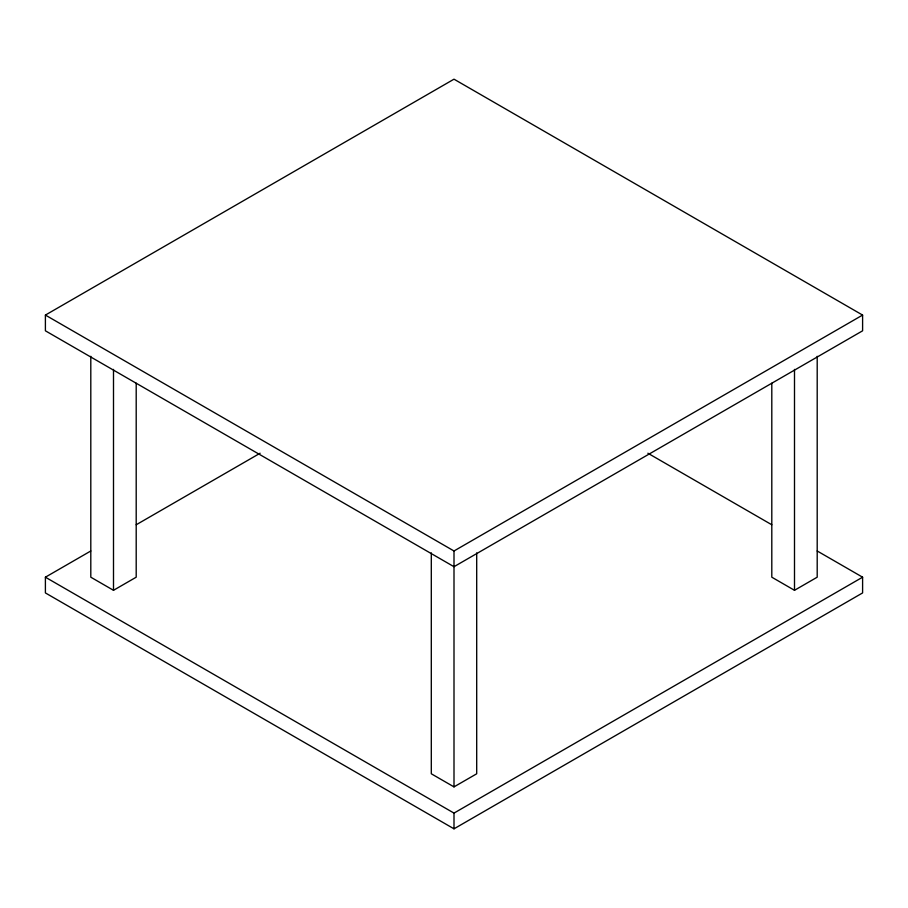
<?xml version="1.0" encoding="UTF-8"?>
<svg xmlns="http://www.w3.org/2000/svg" width="908" height="908" viewBox="0 0 908 908"><rect width="100%" height="100%" fill="white"/><g stroke="black" fill="none" stroke-linecap="round" stroke-linejoin="round"><path stroke-width="1.36" d="M45.4 315.076L454 79.178L862.6 315.076L862.6 330.807L454 566.706L45.4 330.807L45.4 315.076L454 550.986L862.6 315.076M817.2 550.986L862.6 577.193L862.6 592.924L454 828.822L45.4 592.924L45.4 577.193L90.8 550.986M136.2 524.767L260.131 453.217M90.8 356.288L90.8 577.193L113.5 590.302L136.2 577.193L136.2 383.199M431.3 552.881L431.3 773.786L454 786.884L476.7 773.786L476.7 552.881M771.8 383.199L771.8 577.193L794.5 590.302L817.2 577.193L817.2 356.288M45.4 577.193L454 813.103L862.6 577.193M647.869 453.217L771.8 524.767M794.5 369.397L794.5 590.302M454 550.986L454 786.884M454 813.103L454 828.822M113.5 369.397L113.5 590.302"/></g></svg>
